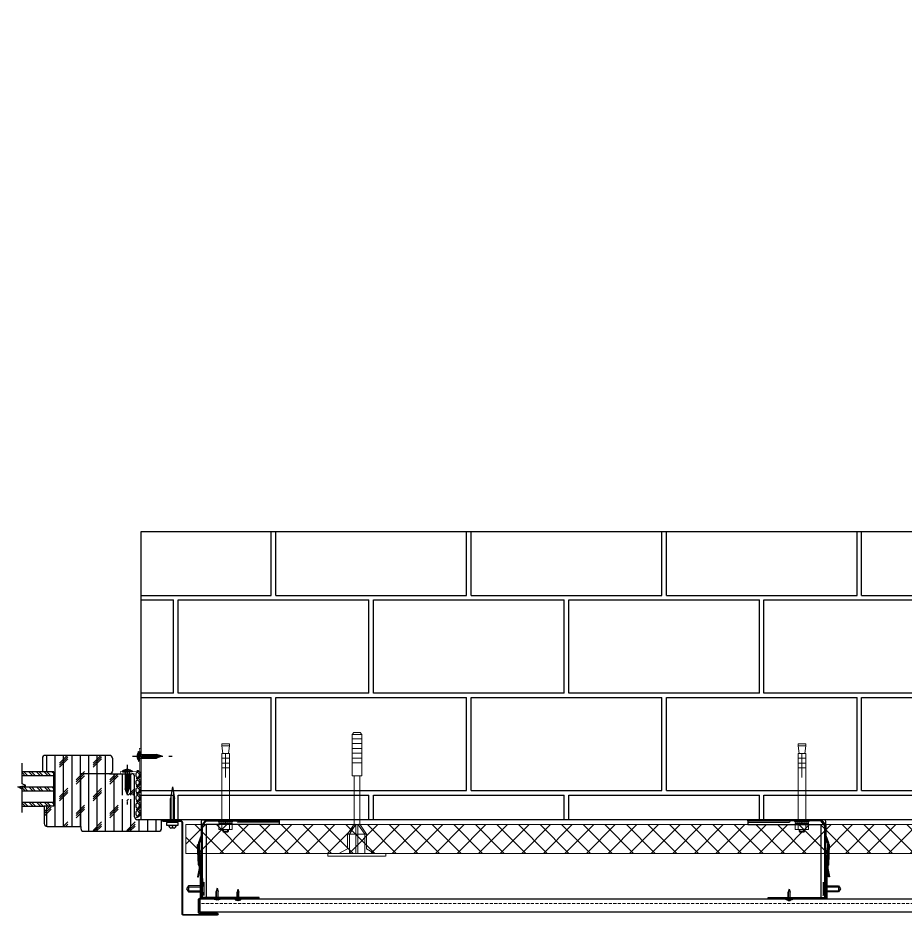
# Model space of a CAD drawing. Header units: millimetres. Extents: x 3616 to 17812, y 1698 to 9799.
# Drawn here: x 3953 to 4876, y 3373 to 4307 of the extents above; entities that cross this region are included whole.
import ezdxf

# ---------------------------------------------------------------- set-up
doc = ezdxf.new("R2010")
doc.units = ezdxf.units.MM
for name, pattern in [('ACAD_ISO02W100', [15, 12, -3]), ('CENTER', [50.8, 31.75, -6.35, 6.35, -6.35]), ('невидимая2', [4.7625, 3.175, -1.5875])]:
    doc.linetypes.add(name, pattern=pattern)
for name, color, linetype, lineweight in [('1', 250, 'Continuous', 30), ('2', 5, 'Continuous', 30), ('3', 4, 'Continuous', 15), ('30', 233, 'Continuous', 5), ('4', 233, 'Continuous', 30), ('6', 191, 'Continuous', 30), ('An', 6, 'Continuous', 20), ('brackets 80х80', 250, 'Continuous', 30), ('d1', 4, 'Continuous', 5), ('hatch', 6, 'Continuous', 5), ('hidden', 30, 'невидимая2', 5), ('Siding', 3, 'Continuous', 30)]:
    doc.layers.add(name, color=color, linetype=linetype, lineweight=lineweight)
for name, color, linetype in [('d', 254, 'Continuous'), ('d2', 3, 'Continuous'), ('plan', 7, 'Continuous'), ('wall2', 250, 'Continuous')]:
    doc.layers.add(name, color=color, linetype=linetype)

# ---------------------------------------------------------------- blocks, each defined once
blk = doc.blocks.new('4х25')
for p, q in [((-23.25, 0), (-17.76, 2)), ((-23.25, 0), (-17.76, -2)), ((0, 2), (-17.76, 2)), ((-3.25, 2), (-3.25, 0)), ((-3.25, -2), (-3.25, 0)), ((0, 2), (0, 0)), ((0, -2), (0, 0)), ((0, -2), (-17.76, -2))]:
    blk.add_line(p, q)
at = {"color": 3}
for points in [[(-3.25, 1.4), (-17.65, 1.4), (-21.5, 0)], [(-3.25, -1.4), (-17.65, -1.4), (-21.5, 0)]]:
    blk.add_lwpolyline(points, dxfattribs=at)
for points in [[(1, 0.25), (1, 5), (0, 5), (0, 0)], [(1, -0.25), (1, -5), (0, -5), (0, 0)]]:
    blk.add_lwpolyline(points)
blk.add_lwpolyline([(2.3, -0.25), (0.3, -0.25), (0.3, 0.25), (2.3, 0.25)], close=True)
for centre, start, end in [((-4.46, 0.14), 358.96575, 36.17554), ((-4.46, -0.14), 323.82446, 1.03425)]:
    blk.add_arc(centre, 6.76, start, end)
at = {"layer": 'd2', "linetype": 'CENTER'}
blk.add_line((7.36, 0), (-34.08, 0), dxfattribs=at)
blk = doc.blocks.new('window')
at = {"layer": 'plan'}
h = blk.add_hatch(dxfattribs=at)
h.set_pattern_fill('CORK', color=3, scale=70, angle=90, style=0)
h.set_pattern_definition([(90, (-32644.138, -66748.661), (-8.75, 5e-16), []), (225, (-32639.763, -66744.286), (17.5, -17.5), [12.374369, -12.374369]), (225, (-32639.763, -66742.1), (17.5, -17.5), [12.374369, -12.374369]), (225, (-32639.763, -66739.911), (17.5, -17.5), [12.374369, -12.374369])])
h.paths.add_polyline_path([(11267.25, 12556.34, 0.414214), (11264.25, 12553.34), (11264.25, 12539.34), (11266.25, 12539.23), (11276.19, 12539.23), (11276.19, 12503.34), (11266.25, 12503.34), (11266.25, 12485.34, 0.414214), (11269.25, 12482.34), (11304.25, 12482.34), (11304.25, 12537.22), (11334.25, 12537.22, 0.414214), (11337.25, 12540.22), (11337.25, 12553.34, 0.414214), (11334.25, 12556.34)])
h.paths.add_polyline_path([(11304.25, 12537.22), (11304.25, 12482.34), (11304.25, 12480.34, 0.414214), (11307.25, 12477.34), (11385.25, 12477.34, 0.414214), (11388.25, 12480.34), (11388.25, 12489.34), (11363.25, 12489.34, -0.414214), (11360.25, 12492.34), (11360.25, 12510.84), (11344.49, 12510.84), (11339, 12512.84), (11344.49, 12514.84), (11360.25, 12514.84), (11360.25, 12533.34, 0.392018), (11357.48, 12536.33), (11334.25, 12537.22)])
for p, q in [((11334.25, 12556.34), (11267.25, 12556.34)), ((11264.25, 12553.34), (11264.25, 12539.34)), ((11264.25, 12539.34), (11243.18, 12539.34)), ((11266.25, 12539.23), (11264.25, 12539.34)), ((11276.19, 12539.23), (11266.25, 12539.23)), ((11276.19, 12503.34), (11276.19, 12539.23)), ((11334.25, 12537.22), (11357.25, 12537.22)), ((11276.19, 12535.12), (11243.18, 12535.12)), ((11360.25, 12492.34), (11360.25, 12534.22)), ((11276.19, 12523.12), (11239.76, 12523.12)), ((11276.19, 12519.12), (11243.18, 12519.12)), ((11276.19, 12507.12), (11243.18, 12507.12)), ((11243.18, 12503.34), (11266.25, 12503.34)), ((11276.19, 12503.34), (11266.25, 12503.34)), ((11266.25, 12503.34), (11266.25, 12485.34)), ((11388.25, 12489.34), (11363.25, 12489.34)), ((11388.25, 12480.34), (11388.25, 12489.34)), ((11269.25, 12482.34), (11304.25, 12482.34)), ((11304.25, 12482.34), (11304.25, 12480.34)), ((11307.25, 12477.34), (11385.25, 12477.34))]:
    blk.add_line(p, q, dxfattribs=at)
at = {"layer": 'plan', "color": 3}
for p, q in [((11246.54, 12535.12), (11243.18, 12538.48)), ((11249.2, 12535.12), (11244.98, 12539.34)), ((11254.5, 12535.12), (11250.28, 12539.34)), ((11257.15, 12535.12), (11252.93, 12539.34)), ((11262.45, 12535.12), (11258.24, 12539.34)), ((11265.11, 12535.12), (11260.89, 12539.34)), ((11270.41, 12535.12), (11266.3, 12539.23)), ((11273.06, 12535.12), (11268.95, 12539.23)), ((11276.19, 12537.3), (11274.26, 12539.23)), ((11246.63, 12519.12), (11242.63, 12523.12)), ((11249.29, 12519.12), (11245.29, 12523.12)), ((11254.59, 12519.12), (11250.59, 12523.12)), ((11257.24, 12519.12), (11253.24, 12523.12)), ((11262.54, 12519.12), (11258.54, 12523.12)), ((11265.2, 12519.12), (11261.2, 12523.12)), ((11270.5, 12519.12), (11266.5, 12523.12)), ((11273.15, 12519.12), (11269.15, 12523.12)), ((11276.19, 12521.39), (11274.45, 12523.12)), ((11246.51, 12503.34), (11243.18, 12506.66)), ((11249.16, 12503.34), (11245.38, 12507.12)), ((11254.46, 12503.34), (11250.68, 12507.12)), ((11257.11, 12503.34), (11253.33, 12507.12)), ((11262.42, 12503.34), (11258.63, 12507.12)), ((11265.07, 12503.34), (11261.29, 12507.12)), ((11270.37, 12503.34), (11266.59, 12507.12)), ((11273.02, 12503.34), (11269.24, 12507.12)), ((11276.19, 12505.48), (11274.54, 12507.12))]:
    blk.add_line(p, q, dxfattribs=at)
at = {"layer": 'plan', "color": 3, "const_width": 0.7}
blk.add_lwpolyline([(11360.25, 12537.22), (11345.25, 12537.22), (11345.25, 12539.22), (11365.25, 12539.22), (11365.25, 12539.22), (11365.25, 12563.59), (11367.25, 12563.59), (11367.25, 12548.59)], dxfattribs=at)
at = {"layer": 'plan', "color": 1}
blk.add_lwpolyline([(11243.18, 12496.85), (11243.18, 12521.07), (11238.86, 12523.66), (11247.07, 12524.96), (11243.18, 12526.69), (11243.18, 12548.31)], dxfattribs=at)
at = {"layer": 'plan'}
blk.add_lwpolyline([(11337.25, 12553.34), (11337.25, 12540.22, -0.414214), (11334.25, 12537.22), (11304.25, 12537.22)], format="xyb", dxfattribs=at)
blk.add_lwpolyline([(11304.25, 12482.34), (11304.25, 12537.22)], dxfattribs=at)
at = {"layer": 'plan', "color": 2}
for points in [[(11362.02, 12532.14, 0.221452), (11364.74, 12532.66, 0.261161), (11365.75, 12534.83, 0.201749), (11364.02, 12538.19, 0.43025), (11362.02, 12537.96, 0.15233), (11361.37, 12536.15, 0.147012), (11361.87, 12534.23, 0.468925), (11364.18, 12533.88, 0.219661), (11365.9, 12537.81, 0.234265), (11364.99, 12539.54, 0.181839), (11362.61, 12540.2)], [(11362.02, 12524.14, 0.221452), (11364.74, 12524.66, 0.261161), (11365.75, 12526.83, 0.201749), (11364.02, 12530.19, 0.43025), (11362.02, 12529.96, 0.15233), (11361.37, 12528.15, 0.147012), (11361.87, 12526.23, 0.468925), (11364.18, 12525.88, 0.219661), (11365.9, 12529.81, 0.234265), (11364.99, 12531.54, 0.181839), (11362.61, 12532.2)], [(11362.02, 12516.14, 0.221452), (11364.74, 12516.66, 0.261161), (11365.75, 12518.83, 0.201749), (11364.02, 12522.19, 0.43025), (11362.02, 12521.96, 0.15233), (11361.37, 12520.15, 0.147012), (11361.87, 12518.23, 0.468925), (11364.18, 12517.88, 0.219661), (11365.9, 12521.81, 0.234265), (11364.99, 12523.54, 0.181839), (11362.61, 12524.2)], [(11362.02, 12508.14, 0.221452), (11364.74, 12508.66, 0.261161), (11365.75, 12510.83, 0.201749), (11364.02, 12514.19, 0.43025), (11362.02, 12513.96, 0.15233), (11361.37, 12512.15, 0.147012), (11361.87, 12510.23, 0.468925), (11364.18, 12509.88, 0.219661), (11365.9, 12513.81, 0.234265), (11364.99, 12515.54, 0.181839), (11362.61, 12516.2)], [(11362.02, 12500.14, 0.221452), (11364.74, 12500.66, 0.261161), (11365.75, 12502.83, 0.201749), (11364.02, 12506.19, 0.43025), (11362.02, 12505.96, 0.15233), (11361.37, 12504.15, 0.147012), (11361.87, 12502.23, 0.468925), (11364.18, 12501.88, 0.219661), (11365.9, 12505.81, 0.234265), (11364.99, 12507.54, 0.181839), (11362.61, 12508.2)], [(11362.02, 12492.14, 0.221452), (11364.74, 12492.66, 0.261161), (11365.75, 12494.83, 0.201749), (11364.02, 12498.19, 0.43025), (11362.02, 12497.96, 0.15233), (11361.37, 12496.15, 0.147012), (11361.87, 12494.23, 0.468925), (11364.18, 12493.88, 0.219661), (11365.9, 12497.81, 0.234265), (11364.99, 12499.54, 0.181839), (11362.61, 12500.2)]]:
    blk.add_lwpolyline(points, format="xyb", dxfattribs=at)
at = {"layer": 'plan'}
for centre, start, end in [((11267.25, 12553.34), 90, 180), ((11334.25, 12553.34), 0, 90), ((11357.25, 12534.22), 0, 90), ((11363.25, 12492.34), 180, 270), ((11269.25, 12485.34), 180, 270), ((11307.25, 12480.34), 180, 270), ((11385.25, 12480.34), 270, 0)]:
    blk.add_arc(centre, 3, start, end, dxfattribs=at)
at = {"layer": 'd', "color": 3}
for p, rotation in [((11365.25, 12555.32), 180), ((11352.55, 12539.22), 90)]:
    blk.add_blockref('4х25', p, dxfattribs=dict(at, rotation=rotation))
blk = doc.blocks.new('deco')
at = {"layer": '3'}
for p, q in [((-0.292, 0), (-0.292, 1.201)), ((0.293, 0), (0.293, 1.201))]:
    blk.add_line(p, q, dxfattribs=at)
at = {"layer": '4'}
for p, q in [((0, 1.485), (-0.5, 1)), ((0, 1.485), (0.5, 1)), ((-0.5, 0), (-0.5, 1)), ((0.5, 0), (0.5, 1)), ((0.5, 0), (-0.5, 0)), ((1.519, 0), (-1.519, 0)), ((-1.519, 0), (-1.519, -0.111)), ((-1.519, -0.111), (1.519, -0.111)), ((-0.084, -0.233), (-0.455, -0.233)), ((0.084, -0.166), (-0.084, -0.166)), ((-0.084, -0.166), (-0.084, -0.233)), ((0.084, -0.233), (0.084, -0.166)), ((0.455, -0.233), (0.084, -0.233)), ((1.519, -0.111), (1.519, 0))]:
    blk.add_line(p, q, dxfattribs=at)
for major_axis, start_param, end_param in [((-1.519, 0), 0.791077, 1.266344), ((1.519, 0), -1.266344, -0.791077)]:
    blk.add_ellipse((0, 0.245), major_axis=major_axis, ratio=0.329918, start_param=start_param, end_param=end_param, dxfattribs=at)
blk = doc.blocks.new('8х70')
at = {"layer": 'An'}
for p, q in [((-3, 11), (-2, 12)), ((-2, 12), (2, 12)), ((3, 11), (2, 12)), ((-4, 3), (-4, 9)), ((-4, 2.57), (-4, 3)), ((-4, 1), (-4, 1.57)), ((4, 3), (4, 9)), ((4, 2.43), (4, 3)), ((4, 1), (4, 1.43)), ((0, -70), (0, -45)), ((-4, -55), (4, -55)), ((-4, -60), (4, -60)), ((-4, -65), (4, -65)), ((-4, -78), (-3, -70)), ((4, -78), (3, -70))]:
    blk.add_line(p, q, dxfattribs=at)
at = {"layer": 'An', "lineweight": 5}
for p, q in [((-2, 12), (-2, 9)), ((2, 12), (2, 9))]:
    blk.add_line(p, q, dxfattribs=at)
at = {"layer": 'An'}
for points in [[(-3, 9), (3, 9), (3, 11), (-3, 11)], [(-7.57, 0), (7.57, 0), (7.57, 1), (-7.57, 1)], [(-7, 3), (7, 3), (7, 9), (-7, 9)], [(-4, 0), (4, 0), (4, -70), (-4, -70)], [(-4, -80), (4, -80), (4, -78), (-4, -78)]]:
    blk.add_lwpolyline(points, close=True, dxfattribs=at)
for points in [[(-7, 3), (0, 2), (0, 1), (-7, 2), (-7, 3)], [(0, 3), (7, 2), (7, 1), (0, 2), (0, 3)]]:
    blk.add_lwpolyline(points, dxfattribs=at)
blk = doc.blocks.new('AN1')
at = {"color": 0, "linetype": 'ACAD_ISO02W100', "lineweight": 13, "ltscale": 5}
for p, q in [((-276.11, 96.73), (-266.04, 96.73)), ((-276.11, 92.23), (-266.04, 92.23)), ((-276.11, 87.19), (-266.04, 87.19)), ((-276.11, 82.16), (-266.04, 82.16)), ((-276.11, 77.12), (-266.04, 77.12)), ((-276.11, 72.09), (-266.04, 72.09)), ((-276.11, 67.05), (-266.04, 67.05)), ((-274.23, 8.27), (-268.19, 8.27)), ((-270.23, 3.23), (-270.23, -26.98)), ((-281.01, -6.84), (-261.14, -6.84))]:
    blk.add_line(p, q, dxfattribs=at)
blk.add_lwpolyline([(-276.11, 53.67), (-266.04, 53.67), (-266.04, 96.73), (-267.87, 98.9), (-274.48, 98.9), (-276.11, 96.73)], close=True, dxfattribs=at)
for points in [[(-274.23, 53.67), (-274.23, 3.23), (-281.01, -6.84), (-281.01, -22.21), (-290.14, -26.98)], [(-252.97, -26.98), (-261.14, -22.21), (-261.14, -6.84), (-268.19, 3.23), (-268.19, 53.67)], [(-278.95, -26.98), (-278.95, -6.84), (-272.17, 3.23), (-272.17, -26.98)], [(-270.23, 3.23), (-263.08, -6.84), (-263.08, -26.98)], [(-301.42, -30), (-241, -30), (-241, -26.98), (-301.43, -26.98), (-301.43, -30)]]:
    blk.add_lwpolyline(points, dxfattribs=at)
blk = doc.blocks.new('a4')
at = {"layer": '2'}
for p, q in [((-0.5, 1), (0, 1.126)), ((-0.5, 0.1), (-0.5, 1)), ((-0.5, 1), (0.5, 1)), ((0, 1.126), (0.5, 1)), ((0.5, 1), (0.5, 0.1)), ((-1.1, 0), (-0.5, 0.1)), ((-1.1, 0), (1.1, 0)), ((0.5, 0.1), (-0.5, 0.1)), ((1.1, 0), (0.5, 0.1))]:
    blk.add_line(p, q, dxfattribs=at)
at = {"layer": '3'}
for p, q in [((-0.3, 0.1), (-0.3, 1.05)), ((0.3, 0.1), (0.3, 1.05))]:
    blk.add_line(p, q, dxfattribs=at)
blk = doc.blocks.new('R3')
at = {"layer": 'hatch'}
h = blk.add_hatch(dxfattribs=at)
h.set_pattern_fill('ANSI31', color=256, scale=0.25, angle=-180, style=0)
h.set_pattern_definition([(225, (-4368.9386, 15885.4565), (0.561266008, -0.561266008), [])])
h.paths.add_polyline_path([(9279.74, 705.03), (9219.74, 705.03), (9219.74, 661.03), (9218.54, 661.03), (9218.54, 705.03), (9218.54, 706.23), (9279.74, 706.23)])
h = blk.add_hatch(dxfattribs=at)
h.set_pattern_fill('ANSI31', color=256, scale=0.25, style=0)
h.paths.add_polyline_path([(9220.74, 705.03), (9220.74, 698.53), (9219.74, 698.53), (9219.74, 705.03)])
h = blk.add_hatch(dxfattribs=at)
h.set_pattern_fill('ANSI31', color=256, scale=0.25, style=0)
h.paths.add_polyline_path([(9219.74, 685.03), (9220.74, 685.03), (9220.74, 693.53), (9219.74, 693.53)])
h = blk.add_hatch(dxfattribs=at)
h.set_pattern_fill('ANSI31', color=256, scale=0.25, style=0)
edge = h.paths.add_edge_path()
edge.add_line((9234.74, 624.03), (9224.24, 624.03))
edge.add_line((9224.24, 624.03), (9219.74, 630.09))
edge.add_line((9219.74, 630.09), (9219.74, 639.71))
edge.add_arc((9217.74, 639.71), 2, 0, 18.18728)
edge.add_line((9219.64, 640.33), (9216.81, 648.18))
edge.add_arc((9218.71, 648.81), 2, -183.88913, -161.81272, ccw=False)
edge.add_line((9216.71, 648.94), (9217.53, 674.83))
edge.add_line((9217.53, 674.83), (9215.73, 683.33))
edge.add_line((9215.73, 683.33), (9216.71, 683.54))
edge.add_line((9216.71, 683.54), (9218.54, 674.9))
edge.add_line((9218.54, 674.9), (9217.71, 648.87))
edge.add_arc((9218.71, 648.81), 1, 176.11087, 198.18728)
edge.add_line((9217.76, 648.49), (9220.59, 640.65))
edge.add_arc((9217.74, 639.71), 3, 0, 18.18728, ccw=False)
edge.add_line((9220.74, 639.71), (9220.74, 630.43))
edge.add_line((9220.74, 630.43), (9224.74, 625.03))
edge.add_line((9224.74, 625.03), (9234.74, 625.03))
edge.add_line((9234.74, 625.03), (9234.74, 624.03))
h = blk.add_hatch(dxfattribs=at)
h.set_pattern_fill('ANSI31', color=256, scale=0.25, style=0)
h.set_pattern_definition([(45, (10991.4655, 400.2997), (-0.561266, 0.561266), [])])
h.paths.add_polyline_path([(9254.74, 625.03), (9264.74, 625.03), (9264.74, 624.03), (9254.74, 624.03)])
h = blk.add_hatch(dxfattribs=at)
h.set_pattern_fill('ANSI31', color=256, scale=0.25, style=0)
h.paths.add_polyline_path([(9292.74, 625.03), (9300.74, 625.03), (9300.74, 624.03), (9292.74, 624.03)])
at = {"layer": '2'}
blk.add_lwpolyline([(9279.74, 705.03), (9219.74, 705.03), (9219.74, 661.03), (9218.54, 661.03), (9218.54, 705.03), (9218.54, 706.23), (9279.74, 706.23)], close=True, dxfattribs=at)
at = {"layer": 'brackets 80х80'}
blk.add_line((9220.74, 705.03), (9220.74, 630.43), dxfattribs=at)
for points in [[(9220.74, 705.03), (9220.74, 698.53), (9219.74, 698.53), (9219.74, 705.03)], [(9219.74, 685.03), (9220.74, 685.03), (9220.74, 693.53), (9219.74, 693.53)], [(9254.74, 625.03), (9264.74, 625.03), (9264.74, 624.03), (9264.74, 624.03), (9264.74, 624.03), (9264.74, 624.03), (9264.74, 624.03), (9254.74, 624.03)], [(9292.74, 625.03), (9300.74, 625.03), (9300.74, 624.03), (9292.74, 624.03)]]:
    blk.add_lwpolyline(points, close=True, dxfattribs=at)
for points in [[(9234.74, 624.03), (9300.74, 624.03), (9300.74, 629.03), (9224.74, 629.03), (9224.74, 705.03), (9219.74, 705.03), (9219.74, 626.03, 0.414214), (9221.74, 624.03), (9234.74, 624.03)], [(9300.74, 626.53), (9258.24, 626.53, 0.414214), (9256.74, 625.03), (9256.74, 625.03)]]:
    blk.add_lwpolyline(points, format="xyb", dxfattribs=at)
blk.add_lwpolyline([(9234.74, 624.03), (9224.24, 624.03), (9219.74, 630.09), (9219.74, 639.71, 0.079524), (9219.64, 640.33), (9216.81, 648.18, -0.096626), (9216.71, 648.94), (9217.53, 674.83), (9215.73, 683.33), (9216.71, 683.54), (9218.54, 674.9), (9217.71, 648.87, 0.096626), (9217.76, 648.49), (9220.59, 640.65, -0.079524), (9220.74, 639.71), (9220.74, 630.43), (9224.74, 625.03), (9234.74, 625.03)], format="xyb", close=True, dxfattribs=at)
for points in [[(9217.45, 672.2), (9216.56, 671), (9215.69, 650.04), (9216.71, 648.94)], [(9234.74, 625.03), (9300.74, 625.03)]]:
    blk.add_lwpolyline(points, dxfattribs=at)
at = {"layer": '1', "xscale": -2, "yscale": 7, "zscale": 2, "rotation": 180}
blk.add_blockref('deco', (9257.79, 706.53), dxfattribs=at)
at = {"layer": 'd1', "xscale": 6.299999999999272, "yscale": 16, "zscale": 6.299999999999272, "rotation": 90}
blk.add_blockref('a4', (9222.34, 696.04), dxfattribs=at)

msp = doc.modelspace()

# ---------------------------------------------------------------- hatches: boundary and pattern name
h = msp.add_hatch()
h.set_pattern_fill('AR-B816C', color=253, scale=0.5, style=0)
h.set_pattern_definition([(0, (-15488.86, -6763.81), (101.6, 101.6), [198.4375, -4.7625]), (0, (-15590.46, -6759.04), (101.6, 101.6), [198.4375, -4.7625]), (90, (-15488.86, -6763.81), (-101.6, 101.6), [-106.3625, 96.8375]), (90, (-15493.63, -6763.81), (-101.6, 101.6), [-106.3625, 96.8375])])
h.paths.add_polyline_path([(7368.46, 4306.59), (7368.46, 3472.39), (4081.73, 3472.39), (4081.73, 3772.39), (7068.46, 3772.39), (7068.46, 4306.59)])
at = {"layer": '30', "lineweight": 5}
h = msp.add_hatch(dxfattribs=at)
h.set_pattern_fill('ANSI37', color=256, scale=5, style=0)
h.set_pattern_definition([(225, (7207.41, 8928.64), (-11.22532, 11.22532), []), (135, (7207.41, 8928.64), (11.22532, 11.22532), [])])
h.paths.add_polyline_path([(4128.01, 3467.39), (4128.01, 3437.39), (7373.45, 3437.4), (7373.45, 3467.4)])

# ---------------------------------------------------------------- linework, layer by layer
at = {"color": 253}
msp.add_lwpolyline([(7368.46, 4306.59), (7368.46, 3472.39), (4081.73, 3472.39), (4081.73, 3772.39), (7068.46, 3772.39), (7068.46, 4306.59)], close=True, dxfattribs=at)
at = {"layer": '30'}
msp.add_lwpolyline([(4128.01, 3467.39), (4128.01, 3437.39), (7373.45, 3437.4), (7373.45, 3467.4)], close=True, dxfattribs=at)
at = {"layer": '6'}
msp.add_lwpolyline([(4169.62, 3390.21), (4142.62, 3390.21, 0.414214), (4141.62, 3389.21), (4141.62, 3376.21, 0.414214), (4142.62, 3375.21), (4160.62, 3375.21, -1), (4160.62, 3373.21), (4125.12, 3373.21, -0.414214), (4124.12, 3374.21), (4124.12, 3469.39, 0.414214), (4123.12, 3470.39), (4105.12, 3470.39, -0.414214), (4104.12, 3471.39), (4104.12, 3471.39, -0.414214), (4105.12, 3472.39), (4124.12, 3472.39), (4124.12, 3471.89), (4105.12, 3471.89, 0.414214), (4104.62, 3471.39, 0.414214), (4105.12, 3470.89), (4123.12, 3470.89, -0.414214), (4124.62, 3469.39), (4124.62, 3374.21, 0.414214), (4125.12, 3373.71), (4160.62, 3373.71, 1), (4160.62, 3374.71), (4142.62, 3374.71, -0.414214), (4141.12, 3376.21), (4141.12, 3389.21, -0.414214), (4142.62, 3390.71), (4169.62, 3390.71)], format="xyb", close=True, dxfattribs=at)
at = {"layer": 'hidden'}
for p, q in [((5528.54, 3389.69), (4143.06, 3389.69)), ((5528.54, 3385.29), (4143.06, 3385.29))]:
    msp.add_line(p, q, dxfattribs=at)
at = {"layer": 'Siding'}
msp.add_lwpolyline([(5528.54, 3390.19), (5528.54, 3376.19), (4143.06, 3376.19), (4143.06, 3390.19)], close=True, dxfattribs=at)

# ---------------------------------------------------------------- block references
at = {"layer": '1', "xscale": 2, "yscale": 7, "zscale": 2}
msp.add_blockref('deco', (4160.71, 3390.69), dxfattribs=at)
at = {"layer": '6'}
msp.add_blockref('window', (-7285.51, -9016.95), dxfattribs=at)
at = {"layer": '6', "xscale": 4, "yscale": 25, "zscale": 4}
msp.add_blockref('deco', (4114.12, 3469.39), dxfattribs=at)
at = {"layer": 'An', "rotation": 180}
for p in [(4169.41, 3471.39), (4769.1, 3471.39)]:
    msp.add_blockref('8х70', p, dxfattribs=at)
at = {"layer": 'brackets 80х80', "xscale": -1, "rotation": 180}
msp.add_blockref('R3', (-5075.48, 4096.42), dxfattribs=at)
at = {"layer": 'brackets 80х80', "rotation": 180}
msp.add_blockref('R3', (14013.62, 4096.42), dxfattribs=at)
at = {"layer": 'wall2', "lineweight": 20}
msp.add_blockref('AN1', (4577.27, 3464.38), dxfattribs=at)

doc.saveas('drawing.dxf')
